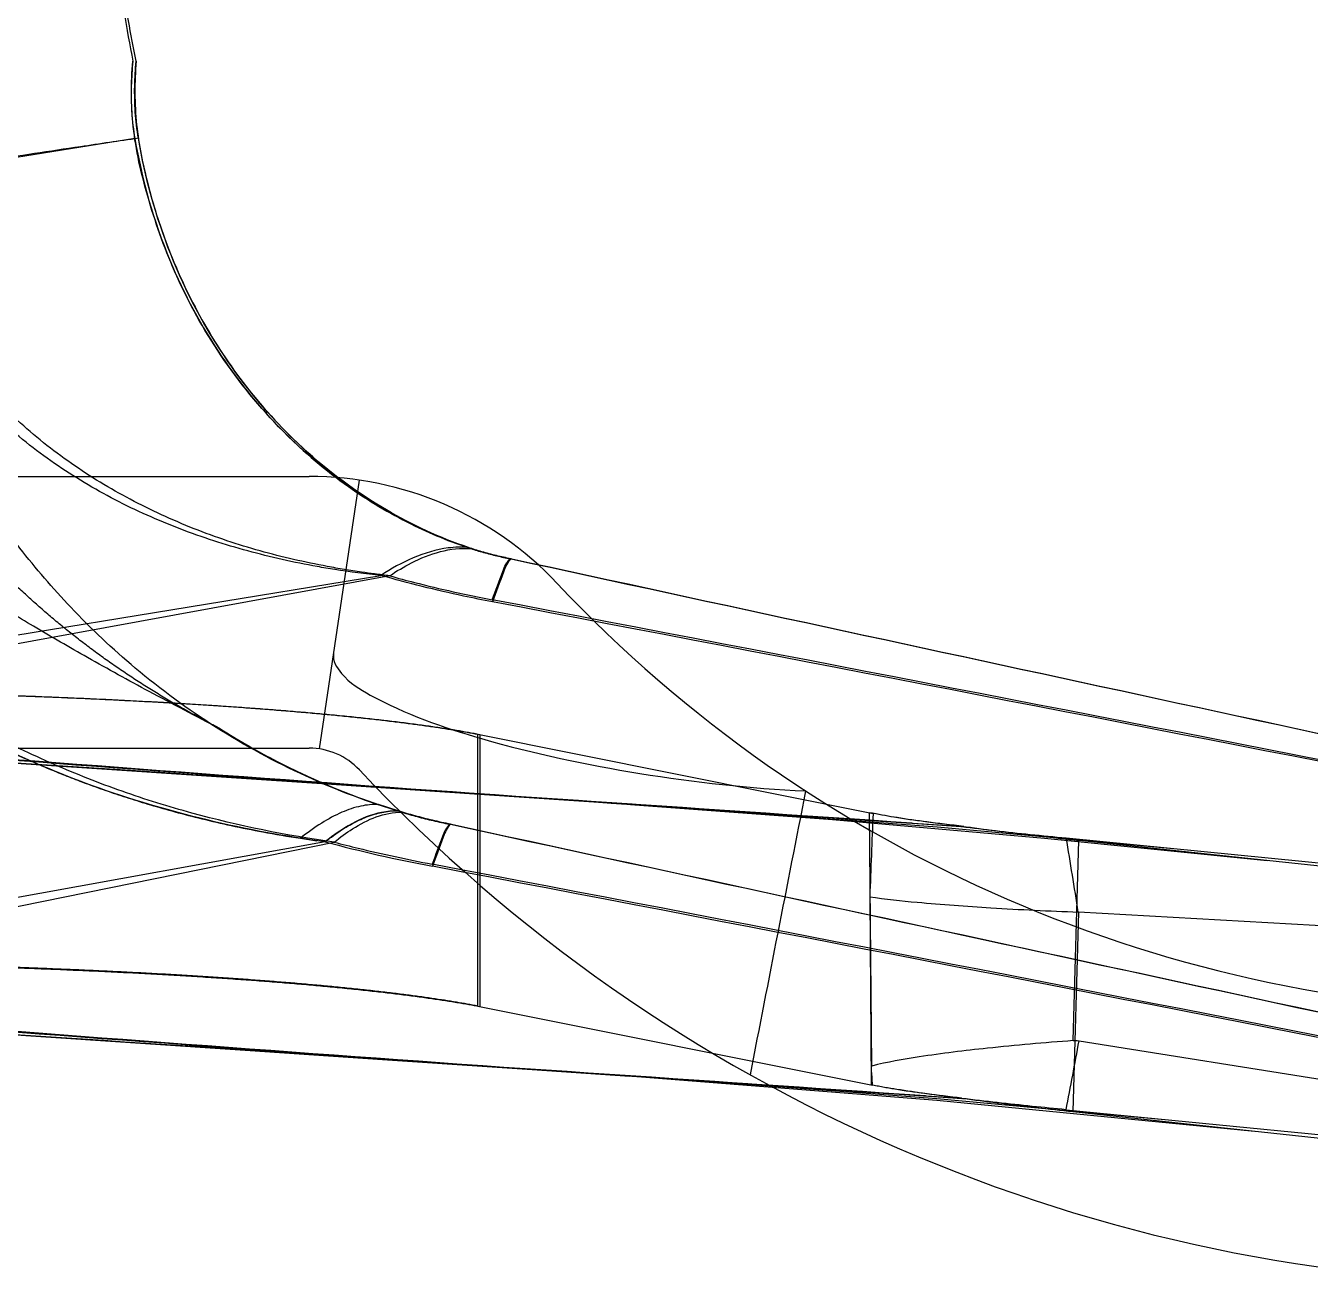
# Model space of a CAD drawing. Header units: millimetres. Extents: x 324 to 7054, y -67 to 2159.
# Drawn here: x 6318.35 to 6325.91, y 1065.73 to 1073.13 of the extents above; entities that cross this region are included whole.
import ezdxf

# ---------------------------------------------------------------- set-up
doc = ezdxf.new("R2010")
doc.units = ezdxf.units.MM
doc.header["$LTSCALE"] = 153.67
doc.layers.get('0').update_dxf_attribs({"linetype": 'CONTINUOUS'})
doc.layers.add('CONSTRUCTION_BODIES', color=7, linetype='CONTINUOUS')

msp = doc.modelspace()

# ---------------------------------------------------------------- linework, layer by layer
at = {"linetype": 'ByBlock'}
for p, q in [((6312.77862, 1070.47699), (6320.01862, 1070.47699)), ((6320.0786, 1068.87255), (6320.31455, 1070.45505)), ((6312.77862, 1068.87699), (6320.01862, 1068.87699))]:
    msp.add_line(p, q, dxfattribs=at)
for centre, radius, start, end in [((6320.01862, 1068.47025), 2.00675, 43.318943, 90), ((6327.31868, 1075.35403), 8.02706, 223.318943, 269.856829), ((6320.01862, 1068.47025), 0.40675, 43.318943, 90), ((6327.31868, 1075.35403), 9.62706, 223.318943, 269.869266), ((6986.00803, 938.02842), 675.80518, 168.85769675, 169.00204464)]:
    msp.add_arc(centre, radius, start, end, dxfattribs=at)
msp.add_open_spline([(6320.16212, 1069.43268), (6320.15597, 1069.39148), (6320.22231, 1069.28133), (6320.51464, 1069.10122), (6321.11235, 1068.8927), (6321.97148, 1068.71155), (6322.61491, 1068.6399), (6322.9416, 1068.62536)], degree=3, knots=[0, 0, 0, 0, 0.0419894, 0.1131631, 0.3497872, 0.6703492, 1, 1, 1, 1], dxfattribs=at)
at = {"layer": 'CONSTRUCTION_BODIES', "linetype": 'ByBlock'}
for p, q in [((6318.99236, 1072.46527), (6317.51748, 1072.23154)), ((6315.25243, 1069.0442), (6320.4413, 1069.89388)), ((6320.49287, 1069.89176), (6315.70147, 1069.01462)), ((6321.01094, 1068.95857), (6323.33891, 1068.49298)), ((6321.01094, 1067.35857), (6321.01094, 1068.95857)), ((6321.02278, 1068.9562), (6321.02278, 1067.3562)), ((6320.54342, 1068.50725), (6320.4264, 1068.54505)), ((6320.49125, 1068.5058), (6320.54339, 1068.50726)), ((6323.33079, 1067.00598), (6323.31864, 1068.49698)), ((6323.00975, 1068.47274), (6323.87367, 1068.41613)), ((6323.91216, 1068.4108), (6323.00975, 1068.47274)), ((6323.56767, 1068.43557), (6323.86081, 1068.41605)), ((6323.87367, 1068.41613), (6323.91216, 1068.4108)), ((6324.4763, 1068.34842), (6331.73027, 1067.63023)), ((6320.11285, 1068.32553), (6315.24133, 1067.44578)), ((6315.68993, 1067.41619), (6320.16676, 1068.32377)), ((6324.5172, 1067.15559), (6324.55081, 1068.33397)), ((6329.70722, 1067.78276), (6324.55081, 1068.33397)), ((6323.31954, 1068.00242), (6323.32788, 1066.8951)), ((6324.54793, 1067.91194), (6324.51562, 1066.73769)), ((6329.69237, 1067.61876), (6324.54793, 1067.91194)), ((6321.01094, 1067.35857), (6323.33569, 1066.89362)), ((6324.55215, 1067.15414), (6329.48049, 1066.37135)), ((6320.45129, 1067.04513), (6322.38768, 1066.91428)), ((6323.33569, 1066.89362), (6323.33243, 1066.96852)), ((6323.09073, 1066.86733), (6323.86131, 1066.81689)), ((6323.09073, 1066.86733), (6323.89494, 1066.8124)), ((6323.64857, 1066.83016), (6323.86143, 1066.81566)), ((6323.86131, 1066.81689), (6323.89494, 1066.8124)), ((6324.47522, 1066.74875), (6331.42495, 1066.06259)), ((6324.51562, 1066.73769), (6329.46657, 1066.20814))]:
    msp.add_line(p, q, dxfattribs=at)
for points in [[(6316.94837, 1068.87822), (6319.2961, 1068.72247), (6320.38749, 1068.64936), (6321.40959, 1068.58048), (6322.3419, 1068.5173)], [(6318.32298, 1068.78704), (6319.60022, 1068.70179), (6320.78773, 1068.62198), (6321.84004, 1068.5508)], [(6321.91156, 1068.54589), (6323.09941, 1068.45718), (6324.34912, 1068.34737), (6325.65913, 1068.2155)], [(6322.37869, 1068.51474), (6323.71554, 1068.41313), (6325.13024, 1068.28368)], [(6316.96843, 1067.27691), (6319.35284, 1067.11873), (6320.45129, 1067.04513)], [(6318.35037, 1067.18525), (6319.64163, 1067.09907), (6320.84215, 1067.01837), (6321.90599, 1066.94641)], [(6324.5172, 1067.15559), (6324.52886, 1067.15602), (6324.54051, 1067.15554), (6324.55215, 1067.15414)], [(6321.97638, 1066.94157), (6323.71515, 1066.80579), (6325.58564, 1066.62324)], [(6322.44306, 1066.91045), (6323.71351, 1066.81397), (6325.05698, 1066.69131)]]:
    msp.add_lwpolyline(points, dxfattribs=at)
for centre, radius, start, end in [((6148.67014, 164.69459), 921.33446, 78.52864146, 79.213544), ((6144.49172, 140.88954), 945.48914, 78.56924404, 79.23455529), ((6356.55125, 1576.73352), 509.36632, 265.3494306, 266.2243711), ((6114.84934, -1998.112), 3073.64161, 86.11670771, 86.26136659), ((6357.39121, 1581.70603), 514.38373, 265.351197, 266.2297121), ((6113.15184, -2027.78119), 3103.35834, 86.11222261, 86.25750128), ((6321.82028, 1072.64895), 4.33417, 237.529201, 251.240203), ((6451.43893, 1063.16753), 128.21068, 177.6194356, 177.8388341), ((6320.68854, 1072.92326), 4.63341, 261.042269, 262.259856), ((6287.5597, 1062.16899), 37.43081, 8.825765, 9.502305), ((6322.38796, 1076.87209), 8.84419, 255.092603, 259.292311), ((6150.58179, 176.02892), 908.24762, 78.50430164, 79.20173868), ((6146.57076, 153.10405), 931.50634, 78.54389566, 79.22334622), ((6356.92837, 1579.59474), 513.84275, 265.3465929, 266.2242183), ((6113.70885, -2017.43394), 3091.4002, 86.1163587, 86.26189621), ((6357.78326, 1584.82075), 519.11408, 265.3489607, 266.2297069), ((6112.7486, -2036.03458), 3110.02386, 86.11162709, 86.25830124), ((6298.72918, 1071.84439), 26.24546, 348.804747, 349.705549)]:
    msp.add_arc(centre, radius, start, end, dxfattribs=at)
for points, knots in [([(6318.9999, 1072.92145), (6318.96794, 1073.07883), (6318.90604, 1073.4263), (6318.82603, 1073.99105), (6318.75595, 1074.62136), (6318.69943, 1075.29641), (6318.67232, 1075.75552), (6318.6611, 1075.99073)], [0, 0, 0, 0, 0.1558899, 0.3424931, 0.5536028, 0.7714201, 1, 1, 1, 1]), ([(6318.6611, 1075.86869), (6318.67469, 1075.58569), (6318.7087, 1075.03435), (6318.78224, 1074.24318), (6318.87117, 1073.54308), (6318.94318, 1073.11226), (6318.98073, 1072.92145)], [0, 0, 0, 0, 0.2865003, 0.5584878, 0.8033495, 1, 1, 1, 1]), ([(6320.56491, 1068.49932), (6320.37246, 1068.55671), (6319.99506, 1068.69869), (6319.46757, 1068.98568), (6319.00509, 1069.32497), (6318.62265, 1069.6852), (6318.32077, 1070.03723), (6318.08366, 1070.37219), (6317.89767, 1070.68631), (6317.75181, 1070.97807), (6317.63815, 1071.24754), (6317.54911, 1071.49617), (6317.4778, 1071.73774), (6317.42819, 1071.99209), (6317.39731, 1072.27397), (6317.39123, 1072.58805), (6317.4073, 1072.8072), (6317.4211, 1072.92145)], [0, 0, 0, 0, 0.1028273, 0.20568, 0.3065643, 0.3956562, 0.4741222, 0.5436316, 0.6055259, 0.6608688, 0.7105224, 0.7551874, 0.7960452, 0.839365, 0.8876869, 0.941075, 1, 1, 1, 1]), ([(6320.97064, 1070.05183), (6320.74606, 1070.12582), (6320.33598, 1070.32556), (6319.83785, 1070.74053), (6319.47303, 1071.19845), (6319.22191, 1071.6626), (6319.06444, 1072.10731), (6318.96929, 1072.52297), (6318.96849, 1072.79336), (6318.98073, 1072.92145)], [0, 0, 0, 0, 0.1902457, 0.3619751, 0.5177302, 0.6585161, 0.784496, 0.8964688, 1, 1, 1, 1]), ([(6318.98073, 1072.92145), (6318.97572, 1072.87267), (6318.96919, 1072.77247), (6318.97153, 1072.61978), (6318.98346, 1072.51674), (6318.99236, 1072.46527)], [0, 0, 0, 0, 0.3215179, 0.6575379, 1, 1, 1, 1]), ([(6318.9999, 1072.92145), (6318.98984, 1072.79672), (6318.98978, 1072.55258), (6319.06432, 1072.18929), (6319.18098, 1071.82091), (6319.35656, 1071.43273), (6319.60919, 1071.03566), (6319.95255, 1070.64826), (6320.40128, 1070.29801), (6320.76059, 1070.12499), (6320.95621, 1070.05821)], [0, 0, 0, 0, 0.1014976, 0.1964757, 0.299675, 0.4144967, 0.541023, 0.680002, 0.8323366, 1, 1, 1, 1]), ([(6319.01322, 1072.4668), (6319.00455, 1072.51779), (6318.99259, 1072.62001), (6318.98937, 1072.77216), (6318.99521, 1072.87239), (6318.99989, 1072.92146)], [0, 0, 0, 0, 0.3402336, 0.6757107, 1, 1, 1, 1]), ([(6319.01322, 1072.4668), (6318.89937, 1072.45089), (6318.6051, 1072.40746), (6318.07123, 1072.32722), (6317.65116, 1072.26319), (6317.41151, 1072.22656)], [0, 0, 0, 0, 0.212939, 0.5509492, 1, 1, 1, 1]), ([(6318.99234, 1072.46535), (6319.03421, 1072.22047), (6319.16307, 1071.77006), (6319.47506, 1071.18881), (6319.84101, 1070.74399), (6320.22423, 1070.41949), (6320.59917, 1070.19497), (6320.84964, 1070.09169), (6320.97058, 1070.05185)], [0, 0, 0, 0, 0.2277508, 0.4251768, 0.6008771, 0.7526155, 0.883271, 1, 1, 1, 1]), ([(6320.95622, 1070.0582), (6320.78881, 1070.11539), (6320.44036, 1070.27559), (6319.94988, 1070.64084), (6319.51054, 1071.15087), (6319.17988, 1071.77391), (6319.05237, 1072.23409), (6319.01322, 1072.4668)], [0, 0, 0, 0, 0.1637545, 0.3522744, 0.5618424, 0.7815608, 1, 1, 1, 1]), ([(6320.44104, 1069.89395), (6320.35016, 1069.90299), (6320.22489, 1069.91893), (6320.03143, 1069.95131), (6319.86007, 1069.98583), (6319.58901, 1070.05349), (6319.32216, 1070.13928), (6319.06387, 1070.24648), (6318.81285, 1070.36724), (6318.51359, 1070.54592), (6318.18711, 1070.80547), (6317.90217, 1071.1073), (6317.70882, 1071.39143), (6317.58516, 1071.63435), (6317.48126, 1071.88831), (6317.43019, 1072.08907), (6317.4115, 1072.22656)], [0, 0, 0, 0, 0.0665652, 0.0920328, 0.1429955, 0.1939608, 0.2956834, 0.3469569, 0.3977532, 0.4986922, 0.600346, 0.7008828, 0.800212, 0.8496612, 0.8994327, 1, 1, 1, 1]), ([(6320.49305, 1069.89171), (6320.46318, 1069.89514), (6320.40779, 1069.9019), (6320.3187, 1069.91415), (6320.22595, 1069.92854), (6320.09219, 1069.95205), (6319.92631, 1069.9865), (6319.7291, 1070.03674), (6319.53341, 1070.09662), (6319.33968, 1070.16731), (6319.14973, 1070.24882), (6318.90459, 1070.36975), (6318.61292, 1070.54584), (6318.34682, 1070.75836), (6318.15373, 1070.94925), (6318.0203, 1071.10201), (6317.89964, 1071.26368), (6317.75716, 1071.48815), (6317.60761, 1071.80599), (6317.53776, 1072.08148), (6317.51748, 1072.23153)], [0, 0, 0, 0, 0.0221502, 0.041111, 0.0662603, 0.0912959, 0.141177, 0.1910442, 0.2411868, 0.2918985, 0.3429119, 0.3934031, 0.4932224, 0.5932997, 0.6434652, 0.6931286, 0.7425959, 0.7919569, 0.8888584, 1, 1, 1, 1]), ([(6319.49339, 1068.99234), (6319.46559, 1069.00649), (6319.41036, 1069.0352), (6319.32845, 1069.07957), (6319.24767, 1069.12512), (6319.16801, 1069.17185), (6319.08948, 1069.21977), (6319.01207, 1069.26889), (6318.93577, 1069.3192), (6318.86058, 1069.37072), (6318.78649, 1069.42345), (6318.71369, 1069.47728), (6318.64232, 1069.53208), (6318.57249, 1069.58775), (6318.50415, 1069.64432), (6318.43726, 1069.70179), (6318.37183, 1069.76016), (6318.30782, 1069.81943), (6318.24523, 1069.87963), (6318.18403, 1069.94075), (6318.12421, 1070.00281), (6318.06588, 1070.06572), (6318.00911, 1070.12938), (6317.95397, 1070.19365), (6317.90045, 1070.25857), (6317.84852, 1070.32413), (6317.79815, 1070.39036), (6317.74933, 1070.45725), (6317.70205, 1070.52482), (6317.65628, 1070.59311), (6317.61201, 1070.66211), (6317.56979, 1070.73098), (6317.52962, 1070.79955), (6317.49152, 1070.86767), (6317.45502, 1070.93607), (6317.42009, 1071.00479), (6317.38672, 1071.07383), (6317.35488, 1071.14321), (6317.32457, 1071.21295), (6317.29577, 1071.28306), (6317.26848, 1071.35357), (6317.25126, 1071.40088), (6317.24291, 1071.4246)], [0, 0, 0, 0, 0.0275675, 0.0550028, 0.0823149, 0.1095131, 0.1366071, 0.1636069, 0.1905231, 0.2173665, 0.2441484, 0.2708803, 0.2973645, 0.3236639, 0.3497912, 0.3757591, 0.4015813, 0.4272717, 0.4528448, 0.4783154, 0.5036973, 0.5290102, 0.5541257, 0.5790621, 0.6038385, 0.6284688, 0.6529688, 0.6773546, 0.7016424, 0.7258487, 0.7499898, 0.774082, 0.7972294, 0.8202116, 0.8430443, 0.8657431, 0.8883239, 0.9108024, 0.9331942, 0.9555146, 0.9777785, 1, 1, 1, 1]), ([(6320.16676, 1068.32378), (6319.88409, 1068.3626), (6319.46286, 1068.44762), (6318.91522, 1068.61847), (6318.51141, 1068.77764), (6318.11904, 1068.96728), (6317.61673, 1069.26222), (6317.1536, 1069.6234), (6316.74856, 1070.04397), (6316.52428, 1070.3316), (6316.36482, 1070.57342), (6316.25509, 1070.76114), (6316.15624, 1070.95442), (6316.08841, 1071.10927), (6316.05329, 1071.19922), (6316.04463, 1071.22211)], [0, 0, 0, 0, 0.1619198, 0.2432969, 0.3255802, 0.4082186, 0.490538, 0.656148, 0.7395972, 0.8217327, 0.8628624, 0.90405, 0.9451657, 0.9860971, 1, 1, 1, 1]), ([(6319.49337, 1068.99231), (6319.35356, 1069.06348), (6319.09223, 1069.20011), (6318.72651, 1069.40169), (6318.40562, 1069.58717), (6318.12169, 1069.75863), (6317.86874, 1069.91716), (6317.6421, 1070.06338), (6317.438, 1070.19771), (6317.25327, 1070.32029), (6317.08539, 1070.43099), (6316.93239, 1070.52902), (6316.79286, 1070.613), (6316.66585, 1070.68106), (6316.55068, 1070.73093), (6316.44701, 1070.76018), (6316.35185, 1070.76762), (6316.26326, 1070.75058), (6316.21001, 1070.72311), (6316.1852, 1070.70627)], [0, 0, 0, 0, 0.1238365, 0.2327444, 0.3295936, 0.4163714, 0.4945404, 0.5652112, 0.6292638, 0.6874057, 0.7402049, 0.7879926, 0.8308293, 0.8687186, 0.9016527, 0.9297189, 0.9533743, 0.9763314, 1, 1, 1, 1]), ([(6316.1852, 1070.70627), (6316.19988, 1070.68601), (6316.22254, 1070.63874), (6316.26427, 1070.5735), (6316.30385, 1070.51024), (6316.34381, 1070.44988), (6316.38539, 1070.38913), (6316.43394, 1070.32107), (6316.49241, 1070.24269), (6316.56493, 1070.15054), (6316.63701, 1070.06446), (6316.70358, 1069.989), (6316.76208, 1069.92517), (6316.82576, 1069.85851), (6316.89694, 1069.78722), (6316.97554, 1069.71213), (6317.06201, 1069.63364), (6317.15987, 1069.54947), (6317.2662, 1069.46323), (6317.38797, 1069.3705), (6317.51543, 1069.27986), (6317.64918, 1069.19122), (6317.77781, 1069.11154), (6317.90071, 1069.04022), (6318.01369, 1068.97848), (6318.11642, 1068.92535), (6318.20959, 1068.87951), (6318.29258, 1068.84046), (6318.36599, 1068.80733), (6318.43965, 1068.77509), (6318.52261, 1068.74025), (6318.61776, 1068.70225), (6318.7237, 1068.66229), (6318.83636, 1068.62233), (6318.95824, 1068.58195), (6319.08921, 1068.54155), (6319.23285, 1068.5007), (6319.39123, 1068.45975), (6319.56393, 1068.41987), (6319.75729, 1068.38089), (6319.89341, 1068.35771), (6319.96709, 1068.34636)], [0, 0, 0, 0, 0.0162737, 0.0338631, 0.0503875, 0.0648062, 0.0809479, 0.0982664, 0.1191836, 0.1445473, 0.1745287, 0.1921967, 0.2100027, 0.2308393, 0.2521561, 0.2755279, 0.3015379, 0.3281067, 0.359477, 0.3905766, 0.4276448, 0.461189, 0.4949305, 0.526053, 0.5536047, 0.5786626, 0.6012766, 0.6211435, 0.6383153, 0.6536654, 0.6734387, 0.6968402, 0.720303, 0.7470852, 0.7745851, 0.8038129, 0.8362327, 0.8717143, 0.9102054, 0.951509, 1, 1, 1, 1]), ([(6320.11279, 1068.32554), (6319.64702, 1068.38822), (6318.77942, 1068.59015), (6317.64172, 1069.14197), (6316.77301, 1069.8533), (6316.34567, 1070.41858), (6316.1852, 1070.70627)], [0, 0, 0, 0, 0.2968835, 0.5577454, 0.791903, 1, 1, 1, 1]), ([(6320.95621, 1070.05821), (6320.91687, 1070.06172), (6320.73318, 1070.05565), (6320.56091, 1069.9718), (6320.44141, 1069.89385)], [0, 0, 0, 0, 0.2167946, 1, 1, 1, 1]), ([(6320.49288, 1069.89176), (6320.53404, 1069.91939), (6320.67835, 1070.00634), (6320.85109, 1070.06108), (6320.97067, 1070.05182)], [0, 0, 0, 0, 0.292478, 1, 1, 1, 1]), ([(6321.20707, 1069.99157), (6321.17822, 1069.99741), (6321.12079, 1070.01012), (6321.03706, 1070.03221), (6320.98249, 1070.04923), (6320.95621, 1070.05821)], [0, 0, 0, 0, 0.3400303, 0.6791434, 1, 1, 1, 1]), ([(6320.97064, 1070.05183), (6320.99507, 1070.04377), (6321.0455, 1070.02849), (6321.12267, 1070.00851), (6321.1754, 1069.99693), (6321.20189, 1069.99157)], [0, 0, 0, 0, 0.322838, 0.6608631, 1, 1, 1, 1]), ([(6321.09706, 1069.75046), (6321.11596, 1069.80662), (6321.14801, 1069.88567), (6321.18, 1069.97319), (6321.202, 1069.99155)], [0, 0, 0, 0, 0.6740385, 1, 1, 1, 1]), ([(6321.20727, 1069.99153), (6321.18437, 1069.97229), (6321.15163, 1069.88013), (6321.11822, 1069.79722), (6321.09856, 1069.73814)], [0, 0, 0, 0, 0.3244967, 1, 1, 1, 1]), ([(6332.31366, 1067.59208), (6331.07864, 1067.8582), (6328.60898, 1068.39082), (6324.90506, 1069.19067), (6322.4362, 1069.72458), (6321.2019, 1069.99157)], [0, 0, 0, 0, 0.3334024, 0.6667329, 1, 1, 1, 1]), ([(6321.20708, 1069.99157), (6322.44179, 1069.72451), (6324.91148, 1069.19047), (6328.61662, 1068.39042), (6331.08711, 1067.85771), (6332.32253, 1067.59151)], [0, 0, 0, 0, 0.3332683, 0.6665981, 1, 1, 1, 1]), ([(6321.09829, 1069.73821), (6321.04126, 1069.74906), (6320.82061, 1069.79345), (6320.60186, 1069.84748), (6320.4414, 1069.89384)], [0, 0, 0, 0, 0.257933, 1, 1, 1, 1]), ([(6320.49289, 1069.89176), (6320.54122, 1069.87814), (6320.74098, 1069.82439), (6320.94316, 1069.77979), (6321.09701, 1069.75046)], [0, 0, 0, 0, 0.2427742, 1, 1, 1, 1]), ([(6321.02278, 1068.9562), (6321.00091, 1068.96057), (6320.95521, 1068.96923), (6320.88368, 1068.98157), (6320.80643, 1068.99382), (6320.72349, 1069.00597), (6320.63491, 1069.01803), (6320.54069, 1069.02999), (6320.44082, 1069.04184), (6320.33527, 1069.05355), (6320.22401, 1069.0651), (6320.11061, 1069.07603), (6319.99572, 1069.08631), (6319.88003, 1069.09604), (6319.76058, 1069.10546), (6319.6374, 1069.11457), (6319.51052, 1069.12338), (6319.37995, 1069.13189), (6319.24567, 1069.14008), (6319.10767, 1069.14795), (6318.96593, 1069.15548), (6318.82064, 1069.16269), (6318.67224, 1069.16935), (6318.52123, 1069.17582), (6318.36785, 1069.18172), (6318.21215, 1069.18727), (6318.05414, 1069.19242), (6317.89383, 1069.19721), (6317.73122, 1069.20164), (6317.5663, 1069.20572), (6317.39906, 1069.20946), (6317.22506, 1069.21297), (6317.04473, 1069.2162), (6316.85849, 1069.21912), (6316.67118, 1069.22167), (6316.48282, 1069.22385), (6316.29341, 1069.22568), (6316.10294, 1069.22716), (6315.9114, 1069.2283), (6315.71878, 1069.22912), (6315.52508, 1069.2296), (6315.3956, 1069.22971), (6315.33067, 1069.22971)], [0, 0, 0, 0, 0.011731, 0.0244587, 0.0381735, 0.0528687, 0.0685409, 0.0851899, 0.1028186, 0.1214324, 0.1410394, 0.1616494, 0.181347, 0.2017033, 0.2227106, 0.2443639, 0.2666603, 0.2895995, 0.3131826, 0.3374126, 0.362294, 0.3878318, 0.4139174, 0.4404185, 0.4673278, 0.4946412, 0.5223562, 0.5504721, 0.5789893, 0.6079096, 0.6372352, 0.6669687, 0.6994358, 0.7320907, 0.7649302, 0.7979533, 0.8311602, 0.8645523, 0.8981312, 0.9318985, 0.9658549, 1, 1, 1, 1]), ([(6315.97069, 1069.22971), (6316.02874, 1069.22942), (6316.14442, 1069.22873), (6316.31733, 1069.22739), (6316.48899, 1069.22575), (6316.6594, 1069.2238), (6316.82859, 1069.22153), (6316.99654, 1069.21896), (6317.16325, 1069.21605), (6317.32873, 1069.21282), (6317.49296, 1069.20925), (6317.65224, 1069.20543), (6317.80625, 1069.20137), (6317.95471, 1069.19711), (6318.10097, 1069.19255), (6318.24506, 1069.1877), (6318.38698, 1069.18254), (6318.52673, 1069.17707), (6318.66431, 1069.17127), (6318.7997, 1069.16517), (6318.93287, 1069.15859), (6319.06389, 1069.15188), (6319.19231, 1069.14468), (6319.31773, 1069.13723), (6319.43964, 1069.12952), (6319.55809, 1069.12156), (6319.67309, 1069.11337), (6319.78467, 1069.10494), (6319.89283, 1069.09628), (6319.99758, 1069.08739), (6320.09891, 1069.07828), (6320.19969, 1069.06869), (6320.29941, 1069.05852), (6320.39758, 1069.04782), (6320.49089, 1069.037), (6320.57937, 1069.02608), (6320.66305, 1069.01508), (6320.74194, 1069.00401), (6320.81604, 1068.99287), (6320.9053, 1068.97844), (6320.96972, 1068.96681), (6321.01094, 1068.95857)], [0, 0, 0, 0, 0.03447, 0.0686931, 0.1026701, 0.1364023, 0.1698907, 0.2031365, 0.2361396, 0.2688993, 0.3014131, 0.3336771, 0.3635038, 0.3928974, 0.4218607, 0.4503959, 0.4785043, 0.5061864, 0.5334412, 0.5602665, 0.5866583, 0.6126103, 0.6381688, 0.6630333, 0.6872101, 0.7107051, 0.7335234, 0.7556692, 0.7771451, 0.7979524, 0.8180909, 0.8375584, 0.8580628, 0.8776056, 0.8961954, 0.9138395, 0.9305433, 0.9463103, 0.9611419, 0.9750368, 1, 1, 1, 1]), ([(6319.49339, 1068.99234), (6319.60277, 1068.92287), (6319.82691, 1068.794), (6320.17823, 1068.63161), (6320.42062, 1068.54497), (6320.54339, 1068.50726)], [0, 0, 0, 0, 0.3352064, 0.6677685, 1, 1, 1, 1]), ([(6320.42641, 1068.54505), (6320.39142, 1068.54652), (6320.31777, 1068.53906), (6320.20455, 1068.5003), (6320.08526, 1068.43543), (6320.00722, 1068.3782), (6319.96709, 1068.34636)], [0, 0, 0, 0, 0.2033859, 0.4336422, 0.6978486, 1, 1, 1, 1]), ([(6320.54344, 1068.50724), (6320.51061, 1068.50867), (6320.35171, 1068.4926), (6320.21065, 1068.40319), (6320.11271, 1068.32556)], [0, 0, 0, 0, 0.2082192, 1, 1, 1, 1]), ([(6320.11278, 1068.32551), (6320.14521, 1068.35108), (6320.20881, 1068.39745), (6320.30603, 1068.45269), (6320.39944, 1068.48999), (6320.4613, 1068.50286), (6320.4912, 1068.50582)], [0, 0, 0, 0, 0.2925005, 0.5545733, 0.7889593, 1, 1, 1, 1]), ([(6320.16676, 1068.32377), (6320.20111, 1068.35182), (6320.31767, 1068.43822), (6320.46281, 1068.50245), (6320.5649, 1068.49932)], [0, 0, 0, 0, 0.3027522, 1, 1, 1, 1]), ([(6320.85145, 1068.42894), (6320.81598, 1068.43628), (6320.74596, 1068.45181), (6320.64321, 1068.47787), (6320.57615, 1068.4972), (6320.54339, 1068.50726)], [0, 0, 0, 0, 0.3417495, 0.6765749, 1, 1, 1, 1]), ([(6320.56491, 1068.49932), (6320.59479, 1068.49041), (6320.65601, 1068.47321), (6320.74983, 1068.44976), (6320.81383, 1068.43566), (6320.84626, 1068.42894)], [0, 0, 0, 0, 0.3224443, 0.6574951, 1, 1, 1, 1]), ([(6323.87262, 1068.4163), (6323.79761, 1068.42537), (6323.66044, 1068.44103), (6323.47546, 1068.46658), (6323.36631, 1068.48754), (6323.31864, 1068.49698)], [0, 0, 0, 0, 0.4047679, 0.7396662, 1, 1, 1, 1]), ([(6320.84645, 1068.42891), (6320.82487, 1068.41105), (6320.79323, 1068.32586), (6320.76186, 1068.24881), (6320.74333, 1068.19413)], [0, 0, 0, 0, 0.3266445, 1, 1, 1, 1]), ([(6320.85164, 1068.4289), (6320.82918, 1068.41016), (6320.79681, 1068.32036), (6320.76408, 1068.23947), (6320.74479, 1068.1819)], [0, 0, 0, 0, 0.3251225, 1, 1, 1, 1]), ([(6331.9732, 1066.02568), (6330.7365, 1066.29222), (6328.26347, 1066.82569), (6324.55449, 1067.62679), (6322.08225, 1068.16153), (6320.84626, 1068.42894)], [0, 0, 0, 0, 0.3334016, 0.6667321, 1, 1, 1, 1]), ([(6320.85145, 1068.42894), (6322.0899, 1068.16102), (6324.56705, 1067.62527), (6328.28339, 1066.82264), (6330.76134, 1066.2882), (6332.00049, 1066.02114)], [0, 0, 0, 0, 0.333269, 0.6665988, 1, 1, 1, 1]), ([(6323.86081, 1068.41605), (6323.79228, 1068.42444), (6323.66552, 1068.4406), (6323.49143, 1068.46563), (6323.38607, 1068.48354), (6323.33891, 1068.49298)], [0, 0, 0, 0, 0.3925577, 0.7265184, 1, 1, 1, 1]), ([(6323.86095, 1068.41606), (6323.92729, 1068.40726), (6324.06185, 1068.3909), (6324.26704, 1068.36889), (6324.40582, 1068.3554), (6324.4763, 1068.34842)], [0, 0, 0, 0, 0.3243283, 0.6567673, 1, 1, 1, 1]), ([(6323.91101, 1068.4111), (6323.98023, 1068.40096), (6324.12124, 1068.38406), (6324.33444, 1068.35825), (6324.4783, 1068.34173), (6324.55066, 1068.33398)], [0, 0, 0, 0, 0.3257537, 0.6611496, 1, 1, 1, 1]), ([(6320.16674, 1068.32376), (6320.21328, 1068.31159), (6320.40433, 1068.26345), (6320.59707, 1068.22206), (6320.74335, 1068.19414)], [0, 0, 0, 0, 0.2441342, 1, 1, 1, 1]), ([(6323.31954, 1068.00242), (6323.41206, 1067.9877), (6323.64997, 1067.96391), (6324.05938, 1067.93347), (6324.37602, 1067.91888), (6324.54759, 1067.91195)], [0, 0, 0, 0, 0.2281701, 0.5817888, 1, 1, 1, 1]), ([(6315.33067, 1067.62971), (6315.3966, 1067.62971), (6315.52811, 1067.6296), (6315.72481, 1067.6291), (6315.92041, 1067.62826), (6316.11492, 1067.62708), (6316.30835, 1067.62554), (6316.50069, 1067.62366), (6316.69197, 1067.6214), (6316.88217, 1067.61877), (6317.07129, 1067.61574), (6317.25393, 1067.61241), (6317.4296, 1067.6088), (6317.59781, 1067.60496), (6317.76345, 1067.60078), (6317.92656, 1067.59626), (6318.08712, 1067.59138), (6318.24517, 1067.58613), (6318.4007, 1067.58049), (6318.55371, 1067.5745), (6318.70417, 1067.56793), (6318.85192, 1067.56119), (6318.99646, 1067.5539), (6319.13736, 1067.5463), (6319.27438, 1067.53837), (6319.40753, 1067.53014), (6319.53684, 1067.52161), (6319.66233, 1067.51279), (6319.78399, 1067.50367), (6319.90183, 1067.49427), (6320.01583, 1067.48457), (6320.12867, 1067.47436), (6320.23975, 1067.46354), (6320.34854, 1067.45214), (6320.4518, 1067.44059), (6320.54957, 1067.42891), (6320.64188, 1067.41712), (6320.72872, 1067.40523), (6320.8101, 1067.39326), (6320.88598, 1067.38119), (6320.9563, 1067.36902), (6321.00125, 1067.36051), (6321.02278, 1067.3562)], [0, 0, 0, 0, 0.034676, 0.0691597, 0.1034507, 0.13755, 0.1714594, 0.2051806, 0.2387149, 0.2720625, 0.3052219, 0.3381895, 0.368135, 0.3976298, 0.4266769, 0.4552798, 0.4834411, 0.511163, 0.5384465, 0.5652913, 0.5916952, 0.6176538, 0.6430737, 0.6678097, 0.6918678, 0.7152535, 0.7379709, 0.7600233, 0.7814121, 0.8021368, 0.822195, 0.8415818, 0.8617228, 0.8808952, 0.899108, 0.9163682, 0.9326807, 0.9480475, 0.962468, 0.9759386, 0.9884525, 1, 1, 1, 1]), ([(6321.01094, 1067.35857), (6320.96933, 1067.36689), (6320.9043, 1067.37861), (6320.81417, 1067.39317), (6320.7393, 1067.40439), (6320.65957, 1067.41555), (6320.57499, 1067.42663), (6320.48553, 1067.43764), (6320.39117, 1067.44854), (6320.29188, 1067.45932), (6320.19099, 1067.46955), (6320.089, 1067.47921), (6319.98641, 1067.48837), (6319.8804, 1067.49731), (6319.77096, 1067.50601), (6319.6581, 1067.51447), (6319.5418, 1067.52269), (6319.42205, 1067.53067), (6319.29883, 1067.53839), (6319.17211, 1067.54585), (6319.04293, 1067.553), (6318.91173, 1067.55965), (6318.779, 1067.56613), (6318.64416, 1067.57214), (6318.50724, 1067.57786), (6318.36827, 1067.58324), (6318.22724, 1067.58832), (6318.08416, 1067.5931), (6317.93902, 1067.59757), (6317.79183, 1067.60176), (6317.63906, 1067.60576), (6317.481, 1067.60953), (6317.31792, 1067.61305), (6317.15363, 1067.61623), (6316.98815, 1067.61909), (6316.82148, 1067.62164), (6316.65363, 1067.62387), (6316.48458, 1067.62579), (6316.31435, 1067.62742), (6316.14292, 1067.62874), (6316.02823, 1067.62942), (6315.97069, 1067.62971)], [0, 0, 0, 0, 0.025196, 0.0392293, 0.0542133, 0.0701467, 0.0870306, 0.1048684, 0.1236655, 0.1434295, 0.1641689, 0.1838792, 0.2042647, 0.2253225, 0.2470514, 0.2694521, 0.2925268, 0.3162791, 0.3407136, 0.365836, 0.3916525, 0.4175372, 0.4438413, 0.4705578, 0.4976819, 0.5252106, 0.5531425, 0.5814773, 0.610216, 0.6393605, 0.6689131, 0.700958, 0.7332445, 0.7657682, 0.7985266, 0.8315187, 0.8647444, 0.8982043, 0.9318996, 0.9658312, 1, 1, 1, 1]), ([(6324.51689, 1067.1556), (6324.34839, 1067.1428), (6324.04554, 1067.11716), (6323.64986, 1067.0681), (6323.4228, 1067.02961), (6323.33079, 1067.00598)], [0, 0, 0, 0, 0.4237236, 0.7618068, 1, 1, 1, 1]), ([(6323.86042, 1066.81702), (6323.78852, 1066.8258), (6323.65688, 1066.84095), (6323.47907, 1066.86575), (6323.37393, 1066.88598), (6323.32788, 1066.8951)], [0, 0, 0, 0, 0.4035918, 0.7383965, 1, 1, 1, 1]), ([(6323.86143, 1066.81566), (6323.79185, 1066.82426), (6323.664, 1066.84064), (6323.48864, 1066.86612), (6323.38305, 1066.88415), (6323.33569, 1066.89362)], [0, 0, 0, 0, 0.3956593, 0.7274064, 1, 1, 1, 1]), ([(6324.47522, 1066.74875), (6324.40901, 1066.75529), (6324.27401, 1066.76875), (6324.06933, 1066.7903), (6323.93098, 1066.80654), (6323.86143, 1066.81563)], [0, 0, 0, 0, 0.3232403, 0.6591872, 1, 1, 1, 1]), ([(6323.89394, 1066.81255), (6323.96102, 1066.80279), (6324.0978, 1066.78615), (6324.30498, 1066.7612), (6324.44497, 1066.74524), (6324.51548, 1066.73769)], [0, 0, 0, 0, 0.3248307, 0.6601895, 1, 1, 1, 1])]:
    msp.add_open_spline(points, degree=3, knots=knots, dxfattribs=at)

doc.saveas('drawing.dxf')
